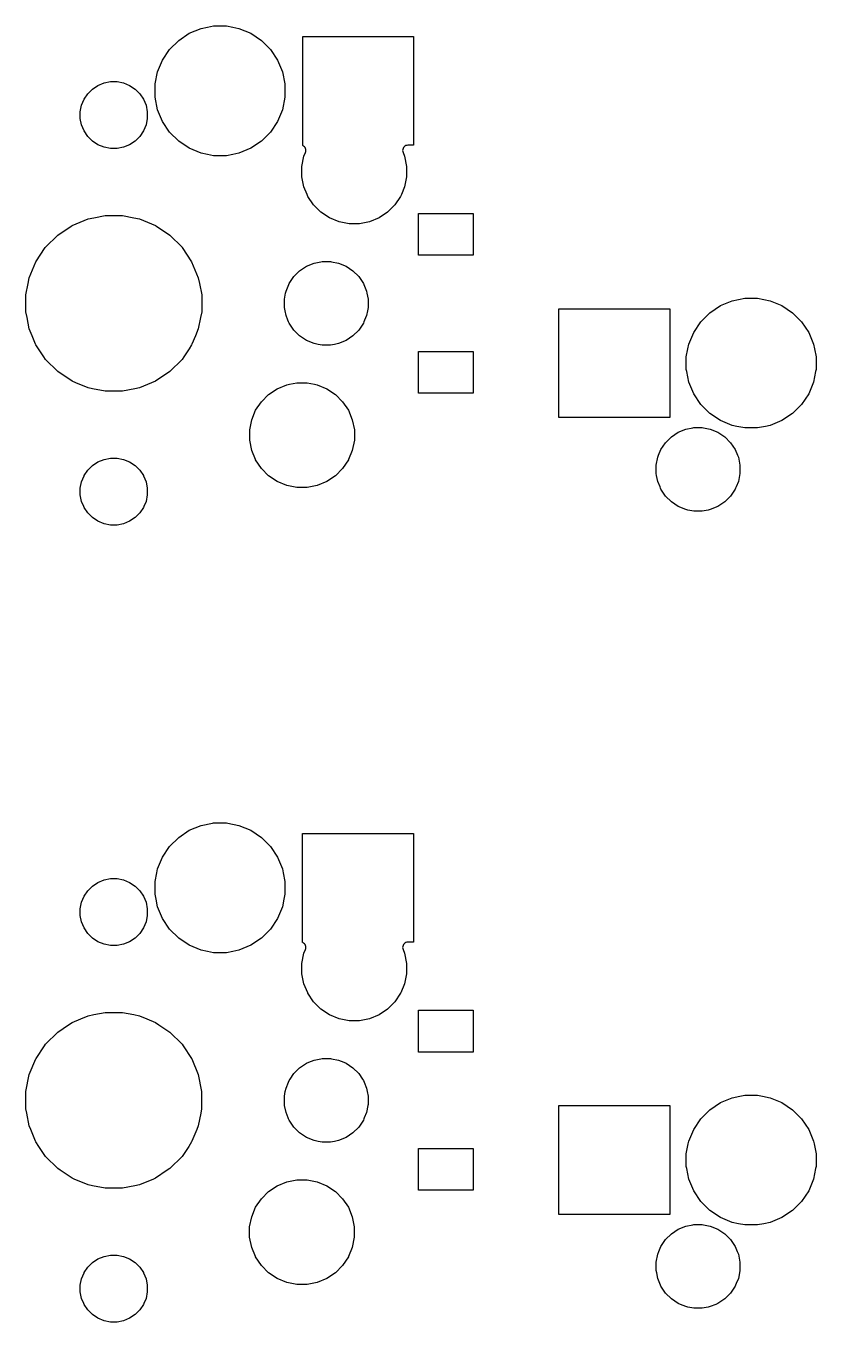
# Model space of a CAD drawing. Extents: x 52 to 337, y -159 to -34.
# Drawn here: x 259.84 to 278.73, y -66.42 to -35.44 of the extents above; entities that cross this region are included whole.
import ezdxf

# ---------------------------------------------------------------- set-up
doc = ezdxf.new("R2010")
doc.units = 0
doc.layers.add('BLACK', color=7, linetype='CONTINUOUS')

msp = doc.modelspace()

# ---------------------------------------------------------------- linework, layer by layer
at = {"layer": 'BLACK', "linetype": 'CONTINUOUS'}
for p, q in [((263.489, -35.784), (263.743, -35.6143)), ((263.743, -35.6143), (264.025, -35.4974)), ((264.025, -35.4974), (264.175, -35.4676)), ((264.175, -35.4676), (264.325, -35.4378)), ((264.325, -35.4378), (264.63, -35.4378)), ((264.63, -35.4378), (264.78, -35.4676)), ((264.78, -35.4676), (264.93, -35.4974)), ((264.93, -35.4974), (265.212, -35.6143)), ((265.212, -35.6143), (265.466, -35.784)), ((263.273, -36), (263.489, -35.784)), ((265.466, -35.784), (265.682, -36)), ((266.454, -38.2989), (266.454, -35.6878)), ((266.454, -35.6878), (269.106, -35.6878)), ((269.106, -35.6878), (269.106, -38.2897)), ((263.103, -36.2541), (263.273, -36)), ((265.682, -36), (265.852, -36.2541)), ((262.93, -36.8195), (262.986, -36.5363)), ((262.986, -36.5363), (263.103, -36.2541)), ((262.986, -36.5363), (262.986, -36.5363)), ((265.852, -36.2541), (265.969, -36.5363)), ((265.969, -36.5363), (265.969, -36.5363)), ((265.969, -36.5363), (266.025, -36.8195)), ((261.427, -36.9466), (261.558, -36.8589)), ((261.558, -36.8589), (261.704, -36.7985)), ((261.558, -36.8589), (261.558, -36.8589)), ((261.704, -36.7985), (261.859, -36.7677)), ((261.859, -36.7677), (262.016, -36.7677)), ((262.016, -36.7677), (262.171, -36.7985)), ((262.171, -36.7985), (262.317, -36.8589)), ((262.317, -36.8589), (262.317, -36.8589)), ((262.317, -36.8589), (262.448, -36.9466)), ((262.927, -36.836), (262.93, -36.8195)), ((262.927, -37.1415), (262.927, -36.836)), ((266.025, -36.8195), (266.029, -36.836)), ((266.029, -36.836), (266.029, -37.1415)), ((261.228, -37.1893), (261.315, -37.0581)), ((261.315, -37.0581), (261.427, -36.9466)), ((262.448, -36.9466), (262.56, -37.0581)), ((262.56, -37.0581), (262.647, -37.1893)), ((262.986, -37.4412), (262.927, -37.1415)), ((266.029, -37.1415), (265.969, -37.4412)), ((261.137, -37.4899), (261.167, -37.3351)), ((261.167, -37.3351), (261.228, -37.1893)), ((261.228, -37.1893), (261.228, -37.1893)), ((262.647, -37.1893), (262.647, -37.1893)), ((262.647, -37.1893), (262.708, -37.3351)), ((262.708, -37.3351), (262.739, -37.4899)), ((263.103, -37.7234), (262.986, -37.4412)), ((265.969, -37.4412), (265.852, -37.7234)), ((261.137, -37.6476), (261.137, -37.4899)), ((261.167, -37.8024), (261.137, -37.6476)), ((262.739, -37.6476), (262.708, -37.8024)), ((262.739, -37.4899), (262.739, -37.6476)), ((263.273, -37.9775), (263.103, -37.7234)), ((265.852, -37.7234), (265.682, -37.9775)), ((261.228, -37.9482), (261.167, -37.8024)), ((261.315, -38.0794), (261.228, -37.9482)), ((261.228, -37.9482), (261.228, -37.9482)), ((261.427, -38.1909), (261.315, -38.0794)), ((262.56, -38.0794), (262.448, -38.1909)), ((262.647, -37.9482), (262.56, -38.0794)), ((262.708, -37.8024), (262.647, -37.9482)), ((262.647, -37.9482), (262.647, -37.9482)), ((263.489, -38.1935), (263.273, -37.9775)), ((265.682, -37.9775), (265.466, -38.1935)), ((261.558, -38.2786), (261.427, -38.1909)), ((261.704, -38.339), (261.558, -38.2786)), ((261.558, -38.2786), (261.558, -38.2786)), ((261.558, -38.2786), (261.558, -38.2786)), ((261.859, -38.3697), (261.704, -38.339)), ((262.016, -38.3697), (261.859, -38.3697)), ((262.171, -38.339), (262.016, -38.3697)), ((262.317, -38.2786), (262.171, -38.339)), ((262.448, -38.1909), (262.317, -38.2786)), ((262.317, -38.2786), (262.317, -38.2786)), ((262.317, -38.2786), (262.317, -38.2786)), ((263.743, -38.3632), (263.489, -38.1935)), ((264.025, -38.4801), (263.743, -38.3632)), ((265.212, -38.3632), (264.93, -38.4801)), ((265.466, -38.1935), (265.212, -38.3632)), ((266.455, -38.2993), (266.454, -38.2989)), ((266.476, -38.3108), (266.455, -38.2993)), ((266.495, -38.3264), (266.476, -38.3108)), ((266.511, -38.3453), (266.495, -38.3264)), ((266.522, -38.3669), (266.511, -38.3453)), ((266.529, -38.3904), (266.522, -38.3669)), ((266.532, -38.4147), (266.529, -38.3904)), ((266.529, -38.4391), (266.532, -38.4147)), ((268.846, -38.3904), (268.843, -38.4147)), ((268.843, -38.4147), (268.846, -38.4391)), ((268.853, -38.3669), (268.846, -38.3904)), ((268.864, -38.3453), (268.853, -38.3669)), ((268.88, -38.3264), (268.864, -38.3453)), ((268.899, -38.3108), (268.88, -38.3264)), ((268.92, -38.2993), (268.899, -38.3108)), ((268.944, -38.2922), (268.92, -38.2993)), ((268.968, -38.2897), (268.944, -38.2922)), ((269.106, -38.2897), (268.968, -38.2897)), ((264.175, -38.5099), (264.025, -38.4801)), ((264.325, -38.5397), (264.175, -38.5099)), ((264.63, -38.5397), (264.325, -38.5397)), ((264.78, -38.5099), (264.63, -38.5397)), ((264.93, -38.4801), (264.78, -38.5099)), ((266.437, -38.7955), (266.485, -38.5538)), ((266.485, -38.5538), (266.522, -38.4626)), ((266.522, -38.4626), (266.529, -38.4391)), ((268.846, -38.4391), (268.853, -38.4626)), ((268.853, -38.4626), (268.89, -38.5538)), ((268.89, -38.5538), (268.939, -38.7955)), ((266.437, -39.042), (266.437, -38.7955)), ((268.939, -38.7955), (268.939, -39.042)), ((266.485, -39.2837), (266.437, -39.042)), ((266.56, -39.4661), (266.485, -39.2837)), ((268.89, -39.2837), (268.815, -39.4661)), ((268.939, -39.042), (268.89, -39.2837)), ((266.579, -39.5113), (266.56, -39.4661)), ((266.716, -39.7162), (266.579, -39.5113)), ((268.796, -39.5113), (268.659, -39.7162)), ((268.815, -39.4661), (268.796, -39.5113)), ((266.89, -39.8905), (266.716, -39.7162)), ((267.095, -40.0274), (266.89, -39.8905)), ((268.485, -39.8905), (268.28, -40.0274)), ((268.659, -39.7162), (268.485, -39.8905)), ((269.224, -40.9198), (269.224, -39.9178)), ((269.224, -39.9178), (270.526, -39.9178)), ((270.526, -39.9178), (270.526, -40.9198)), ((260.598, -40.4368), (260.918, -40.2228)), ((260.918, -40.2228), (260.942, -40.2069)), ((260.942, -40.2069), (261.325, -40.0485)), ((261.325, -40.0485), (261.46, -40.0216)), ((261.46, -40.0216), (261.731, -39.9677)), ((261.731, -39.9677), (262.144, -39.9677)), ((262.144, -39.9677), (262.415, -40.0216)), ((262.415, -40.0216), (262.55, -40.0485)), ((262.55, -40.0485), (262.933, -40.2069)), ((262.933, -40.2069), (262.957, -40.2228)), ((262.957, -40.2228), (263.277, -40.4368)), ((267.323, -40.1217), (267.095, -40.0274)), ((267.095, -40.0274), (267.095, -40.0274)), ((267.095, -40.0274), (267.095, -40.0274)), ((267.564, -40.1698), (267.323, -40.1217)), ((267.811, -40.1698), (267.564, -40.1698)), ((268.052, -40.1217), (267.811, -40.1698)), ((268.28, -40.0274), (268.052, -40.1217)), ((268.28, -40.0274), (268.28, -40.0274)), ((268.28, -40.0274), (268.28, -40.0274)), ((260.306, -40.7294), (260.598, -40.4368)), ((263.277, -40.4368), (263.569, -40.7294)), ((260.076, -41.0736), (260.301, -40.7365)), ((260.301, -40.7365), (260.306, -40.7294)), ((263.569, -40.7294), (263.574, -40.7365)), ((263.574, -40.7365), (263.799, -41.0736)), ((259.917, -41.4559), (260.076, -41.0736)), ((263.799, -41.0736), (263.958, -41.4559)), ((266.379, -41.2912), (266.543, -41.1817)), ((266.543, -41.1817), (266.726, -41.1062)), ((266.726, -41.1062), (266.89, -41.0736)), ((266.89, -41.0736), (266.919, -41.0677)), ((266.919, -41.0677), (267.116, -41.0677)), ((267.116, -41.0677), (267.145, -41.0736)), ((267.145, -41.0736), (267.309, -41.1062)), ((267.309, -41.1062), (267.492, -41.1817)), ((267.492, -41.1817), (267.656, -41.2912)), ((270.526, -40.9198), (269.224, -40.9198)), ((259.89, -41.5912), (259.917, -41.4559)), ((263.958, -41.4559), (263.985, -41.5912)), ((266.13, -41.5946), (266.24, -41.4306)), ((266.24, -41.4306), (266.379, -41.2912)), ((267.656, -41.2912), (267.795, -41.4306)), ((267.795, -41.4306), (267.905, -41.5946)), ((259.837, -41.8618), (259.89, -41.5912)), ((263.985, -41.5912), (264.039, -41.8618)), ((266.044, -41.8296), (266.055, -41.7768)), ((266.055, -41.7768), (266.121, -41.6164)), ((266.121, -41.6164), (266.13, -41.5946)), ((266.13, -41.5946), (266.13, -41.5946)), ((267.905, -41.5946), (267.905, -41.5946)), ((267.905, -41.5946), (267.914, -41.6164)), ((267.914, -41.6164), (267.98, -41.7768)), ((267.98, -41.7768), (267.991, -41.8296)), ((259.837, -42.2757), (259.837, -41.8618)), ((264.039, -41.8618), (264.039, -42.2757)), ((266.017, -41.9702), (266.044, -41.8296)), ((266.017, -42.1673), (266.017, -41.9702)), ((267.991, -41.8296), (268.019, -41.9702)), ((268.019, -41.9702), (268.019, -42.1673)), ((276.189, -42.2928), (276.443, -42.123)), ((276.443, -42.123), (276.725, -42.0061)), ((276.725, -42.0061), (276.875, -41.9763)), ((276.875, -41.9763), (277.025, -41.9465)), ((277.025, -41.9465), (277.33, -41.9465)), ((277.33, -41.9465), (277.48, -41.9763)), ((277.48, -41.9763), (277.63, -42.0061)), ((277.63, -42.0061), (277.912, -42.123)), ((277.912, -42.123), (278.166, -42.2928)), ((259.863, -42.4079), (259.837, -42.2757)), ((259.917, -42.6816), (259.863, -42.4079)), ((264.012, -42.4079), (263.958, -42.6816)), ((264.039, -42.2757), (264.012, -42.4079)), ((266.032, -42.2473), (266.017, -42.1673)), ((266.055, -42.3607), (266.032, -42.2473)), ((266.101, -42.4712), (266.055, -42.3607)), ((267.98, -42.3607), (267.934, -42.4712)), ((268.003, -42.2473), (267.98, -42.3607)), ((268.019, -42.1673), (268.003, -42.2473)), ((272.576, -44.7985), (272.576, -42.1965)), ((272.576, -42.1965), (275.228, -42.1965)), ((275.228, -42.1965), (275.228, -44.7985)), ((275.973, -42.5088), (276.189, -42.2928)), ((278.166, -42.2928), (278.382, -42.5088)), ((259.985, -42.8463), (259.917, -42.6816)), ((263.958, -42.6816), (263.89, -42.8463)), ((266.116, -42.5088), (266.101, -42.4712)), ((266.13, -42.5429), (266.116, -42.5088)), ((266.24, -42.7068), (266.13, -42.5429)), ((266.379, -42.8463), (266.24, -42.7068)), ((267.795, -42.7068), (267.656, -42.8463)), ((267.905, -42.5429), (267.795, -42.7068)), ((267.919, -42.5088), (267.905, -42.5429)), ((267.934, -42.4712), (267.919, -42.5088)), ((275.803, -42.7628), (275.973, -42.5088)), ((278.382, -42.5088), (278.552, -42.7628)), ((260.068, -43.0451), (259.985, -42.8463)), ((260.076, -43.0639), (260.068, -43.0451)), ((260.136, -43.1536), (260.076, -43.0639)), ((263.799, -43.0639), (263.739, -43.1536)), ((263.807, -43.0451), (263.799, -43.0639)), ((263.89, -42.8463), (263.807, -43.0451)), ((266.543, -42.9558), (266.379, -42.8463)), ((266.726, -43.0313), (266.543, -42.9558)), ((266.822, -43.0505), (266.726, -43.0313)), ((266.919, -43.0697), (266.822, -43.0505)), ((267.213, -43.0505), (267.116, -43.0697)), ((267.309, -43.0313), (267.213, -43.0505)), ((267.492, -42.9558), (267.309, -43.0313)), ((267.656, -42.8463), (267.492, -42.9558)), ((275.665, -43.1536), (275.686, -43.0451)), ((275.686, -43.0451), (275.803, -42.7628)), ((278.552, -42.7628), (278.669, -43.0451)), ((278.669, -43.0451), (278.69, -43.1536)), ((260.263, -43.3447), (260.136, -43.1536)), ((260.306, -43.4081), (260.263, -43.3447)), ((263.612, -43.3447), (263.569, -43.4081)), ((263.739, -43.1536), (263.612, -43.3447)), ((267.116, -43.0697), (266.919, -43.0697)), ((269.224, -44.2198), (269.224, -43.2178)), ((269.224, -43.2178), (270.526, -43.2178)), ((270.526, -43.2178), (270.526, -44.2198)), ((275.626, -43.3447), (275.665, -43.1536)), ((275.626, -43.6503), (275.626, -43.3447)), ((278.69, -43.1536), (278.728, -43.3447)), ((278.728, -43.3447), (278.728, -43.6503)), ((260.598, -43.7007), (260.306, -43.4081)), ((263.569, -43.4081), (263.277, -43.7007)), ((275.637, -43.7007), (275.626, -43.6503)), ((278.728, -43.6503), (278.718, -43.7007)), ((260.942, -43.9306), (260.598, -43.7007)), ((261.032, -43.9677), (260.942, -43.9306)), ((260.942, -43.9306), (260.942, -43.9306)), ((260.942, -43.9306), (260.942, -43.9306)), ((261.325, -44.089), (261.032, -43.9677)), ((262.843, -43.9677), (262.55, -44.089)), ((262.933, -43.9306), (262.843, -43.9677)), ((263.277, -43.7007), (262.933, -43.9306)), ((262.933, -43.9306), (262.933, -43.9306)), ((262.933, -43.9306), (262.933, -43.9306)), ((266.139, -44.0027), (266.314, -43.9677)), ((266.314, -43.9677), (266.561, -43.9677)), ((266.561, -43.9677), (266.736, -44.0027)), ((275.686, -43.9499), (275.637, -43.7007)), ((275.803, -44.2322), (275.686, -43.9499)), ((278.669, -43.9499), (278.552, -44.2322)), ((278.718, -43.7007), (278.669, -43.9499)), ((261.431, -44.1101), (261.325, -44.089)), ((261.731, -44.1698), (261.431, -44.1101)), ((262.144, -44.1698), (261.731, -44.1698)), ((262.444, -44.1101), (262.144, -44.1698)), ((262.55, -44.089), (262.444, -44.1101)), ((265.466, -44.4213), (265.64, -44.247)), ((265.64, -44.247), (265.845, -44.1101)), ((265.845, -44.1101), (266.073, -44.0158)), ((266.073, -44.0158), (266.139, -44.0027)), ((266.736, -44.0027), (266.802, -44.0158)), ((266.802, -44.0158), (267.03, -44.1101)), ((267.03, -44.1101), (267.235, -44.247)), ((267.235, -44.247), (267.409, -44.4213)), ((270.526, -44.2198), (269.224, -44.2198)), ((275.973, -44.4862), (275.803, -44.2322)), ((278.552, -44.2322), (278.382, -44.4862)), ((265.329, -44.6262), (265.466, -44.4213)), ((267.409, -44.4213), (267.546, -44.6262)), ((276.189, -44.7022), (275.973, -44.4862)), ((278.382, -44.4862), (278.166, -44.7022)), ((265.187, -45.0955), (265.235, -44.8538)), ((265.235, -44.8538), (265.329, -44.6262)), ((265.329, -44.6262), (265.329, -44.6262)), ((267.546, -44.6262), (267.546, -44.6262)), ((267.546, -44.6262), (267.64, -44.8538)), ((267.64, -44.8538), (267.689, -45.0955)), ((275.228, -44.7985), (272.576, -44.7985)), ((276.443, -44.872), (276.189, -44.7022)), ((276.725, -44.9889), (276.443, -44.872)), ((277.912, -44.872), (277.63, -44.9889)), ((278.166, -44.7022), (277.912, -44.872)), ((265.187, -45.342), (265.187, -45.0955)), ((267.689, -45.0955), (267.689, -45.342)), ((275.269, -45.26), (275.433, -45.1504)), ((275.433, -45.1504), (275.616, -45.075)), ((275.616, -45.075), (275.78, -45.0423)), ((275.78, -45.0423), (275.809, -45.0365)), ((275.809, -45.0365), (276.006, -45.0365)), ((276.006, -45.0365), (276.035, -45.0423)), ((276.035, -45.0423), (276.199, -45.075)), ((276.199, -45.075), (276.382, -45.1504)), ((276.382, -45.1504), (276.546, -45.26)), ((276.837, -45.0112), (276.725, -44.9889)), ((277.025, -45.0485), (276.837, -45.0112)), ((277.33, -45.0485), (277.025, -45.0485)), ((277.518, -45.0112), (277.33, -45.0485)), ((277.63, -44.9889), (277.518, -45.0112)), ((265.235, -45.5837), (265.187, -45.342)), ((267.689, -45.342), (267.64, -45.5837)), ((275.02, -45.5633), (275.13, -45.3994)), ((275.13, -45.3994), (275.269, -45.26)), ((276.546, -45.26), (276.685, -45.3994)), ((276.685, -45.3994), (276.795, -45.5633)), ((261.558, -45.8589), (261.704, -45.7985)), ((261.704, -45.7985), (261.859, -45.7677)), ((261.859, -45.7677), (262.016, -45.7677)), ((262.016, -45.7677), (262.171, -45.7985)), ((262.171, -45.7985), (262.317, -45.8589)), ((265.324, -45.7985), (265.235, -45.5837)), ((265.329, -45.8113), (265.324, -45.7985)), ((265.466, -46.0162), (265.329, -45.8113)), ((267.546, -45.8113), (267.409, -46.0162)), ((267.551, -45.7985), (267.546, -45.8113)), ((267.64, -45.5837), (267.551, -45.7985)), ((274.906, -45.9389), (274.945, -45.7455)), ((274.945, -45.7455), (274.964, -45.7005)), ((274.964, -45.7005), (275.02, -45.5633)), ((276.795, -45.5633), (276.851, -45.7005)), ((276.851, -45.7005), (276.87, -45.7455)), ((276.87, -45.7455), (276.908, -45.9389)), ((261.23, -46.1857), (261.315, -46.0581)), ((261.315, -46.0581), (261.427, -45.9466)), ((261.427, -45.9466), (261.558, -45.8589)), ((261.558, -45.8589), (261.558, -45.8589)), ((262.317, -45.8589), (262.317, -45.8589)), ((262.317, -45.8589), (262.448, -45.9466)), ((262.448, -45.9466), (262.56, -46.0581)), ((262.56, -46.0581), (262.645, -46.1857)), ((265.64, -46.1905), (265.466, -46.0162)), ((267.409, -46.0162), (267.235, -46.1905)), ((274.906, -46.1361), (274.906, -45.9389)), ((274.916, -46.1857), (274.906, -46.1361)), ((276.908, -46.1361), (276.899, -46.1857)), ((276.908, -45.9389), (276.908, -46.1361)), ((261.137, -46.4899), (261.167, -46.3351)), ((261.167, -46.3351), (261.228, -46.1893)), ((261.228, -46.1893), (261.23, -46.1857)), ((262.645, -46.1857), (262.647, -46.1893)), ((262.647, -46.1893), (262.708, -46.3351)), ((262.708, -46.3351), (262.739, -46.4899)), ((265.845, -46.3274), (265.64, -46.1905)), ((266.073, -46.4217), (265.845, -46.3274)), ((265.845, -46.3274), (265.845, -46.3274)), ((265.845, -46.3274), (265.845, -46.3274)), ((266.314, -46.4697), (266.073, -46.4217)), ((266.561, -46.4697), (266.314, -46.4697)), ((266.802, -46.4217), (266.561, -46.4697)), ((267.03, -46.3274), (266.802, -46.4217)), ((267.235, -46.1905), (267.03, -46.3274)), ((267.03, -46.3274), (267.03, -46.3274)), ((267.03, -46.3274), (267.03, -46.3274)), ((274.945, -46.3295), (274.916, -46.1857)), ((274.997, -46.4547), (274.945, -46.3295)), ((275.011, -46.4899), (274.997, -46.4547)), ((276.818, -46.4547), (276.804, -46.4899)), ((276.87, -46.3295), (276.818, -46.4547)), ((276.899, -46.1857), (276.87, -46.3295)), ((261.137, -46.6476), (261.137, -46.4899)), ((261.167, -46.8024), (261.137, -46.6476)), ((262.739, -46.6476), (262.708, -46.8024)), ((262.739, -46.4899), (262.739, -46.6476)), ((275.02, -46.5117), (275.011, -46.4899)), ((275.13, -46.6756), (275.02, -46.5117)), ((275.269, -46.815), (275.13, -46.6756)), ((276.685, -46.6756), (276.546, -46.815)), ((276.795, -46.5117), (276.685, -46.6756)), ((276.804, -46.4899), (276.795, -46.5117)), ((261.218, -46.9247), (261.167, -46.8024)), ((261.228, -46.9482), (261.218, -46.9247)), ((261.315, -47.0794), (261.228, -46.9482)), ((261.427, -47.1909), (261.315, -47.0794)), ((262.56, -47.0794), (262.448, -47.1909)), ((262.647, -46.9482), (262.56, -47.0794)), ((262.657, -46.9247), (262.647, -46.9482)), ((262.708, -46.8024), (262.657, -46.9247)), ((275.433, -46.9246), (275.269, -46.815)), ((275.434, -46.9247), (275.433, -46.9246)), ((275.433, -46.9246), (275.433, -46.9246)), ((275.433, -46.9246), (275.433, -46.9246)), ((275.616, -47), (275.434, -46.9247)), ((275.665, -47.0098), (275.616, -47)), ((275.809, -47.0385), (275.665, -47.0098)), ((276.006, -47.0385), (275.809, -47.0385)), ((276.15, -47.0098), (276.006, -47.0385)), ((276.199, -47), (276.15, -47.0098)), ((276.381, -46.9247), (276.199, -47)), ((276.382, -46.9246), (276.381, -46.9247)), ((276.546, -46.815), (276.382, -46.9246)), ((276.382, -46.9246), (276.382, -46.9246)), ((276.382, -46.9246), (276.382, -46.9246)), ((261.558, -47.2786), (261.427, -47.1909)), ((261.704, -47.339), (261.558, -47.2786)), ((261.558, -47.2786), (261.558, -47.2786)), ((261.558, -47.2786), (261.558, -47.2786)), ((261.859, -47.3697), (261.704, -47.339)), ((262.016, -47.3697), (261.859, -47.3697)), ((262.171, -47.339), (262.016, -47.3697)), ((262.317, -47.2786), (262.171, -47.339)), ((262.448, -47.1909), (262.317, -47.2786)), ((262.317, -47.2786), (262.317, -47.2786)), ((262.317, -47.2786), (262.317, -47.2786)), ((264.025, -54.5474), (264.294, -54.4939)), ((264.294, -54.4939), (264.325, -54.4878)), ((264.325, -54.4878), (264.63, -54.4878)), ((264.63, -54.4878), (264.661, -54.4939)), ((264.661, -54.4939), (264.93, -54.5474)), ((263.273, -55.05), (263.489, -54.834)), ((263.489, -54.834), (263.743, -54.6643)), ((263.743, -54.6643), (264.025, -54.5474)), ((264.93, -54.5474), (265.212, -54.6643)), ((265.212, -54.6643), (265.466, -54.834)), ((265.466, -54.834), (265.682, -55.05)), ((266.453, -57.3489), (266.453, -54.7378)), ((266.453, -54.7378), (269.106, -54.7378)), ((269.106, -54.7378), (269.106, -57.3398)), ((263.103, -55.3041), (263.273, -55.05)), ((265.682, -55.05), (265.852, -55.3041)), ((262.986, -55.5863), (263.103, -55.3041)), ((265.852, -55.3041), (265.969, -55.5863)), ((262.926, -55.886), (262.968, -55.6794)), ((262.968, -55.6794), (262.986, -55.5863)), ((265.969, -55.5863), (265.987, -55.6794)), ((265.987, -55.6794), (266.029, -55.886)), ((261.315, -56.1081), (261.427, -55.9966)), ((261.427, -55.9966), (261.558, -55.9089)), ((261.558, -55.9089), (261.704, -55.8485)), ((261.558, -55.9089), (261.558, -55.9089)), ((261.704, -55.8485), (261.859, -55.8178)), ((261.859, -55.8178), (262.016, -55.8178)), ((262.016, -55.8178), (262.171, -55.8485)), ((262.171, -55.8485), (262.317, -55.9089)), ((262.317, -55.9089), (262.317, -55.9089)), ((262.317, -55.9089), (262.448, -55.9966)), ((262.448, -55.9966), (262.56, -56.1081)), ((262.926, -56.1915), (262.926, -55.886)), ((266.029, -55.886), (266.029, -56.1915)), ((261.137, -56.5399), (261.167, -56.3851)), ((261.167, -56.3851), (261.228, -56.2393)), ((261.228, -56.2393), (261.315, -56.1081)), ((261.228, -56.2393), (261.228, -56.2393)), ((262.56, -56.1081), (262.647, -56.2393)), ((262.647, -56.2393), (262.647, -56.2393)), ((262.647, -56.2393), (262.708, -56.3851)), ((262.708, -56.3851), (262.738, -56.5399)), ((262.951, -56.3129), (262.926, -56.1915)), ((262.986, -56.4912), (262.951, -56.3129)), ((266.004, -56.3129), (265.969, -56.4912)), ((266.029, -56.1915), (266.004, -56.3129)), ((261.137, -56.6976), (261.137, -56.5399)), ((262.738, -56.5399), (262.738, -56.6976)), ((263.103, -56.7734), (262.986, -56.4912)), ((265.969, -56.4912), (265.852, -56.7734)), ((261.167, -56.8524), (261.137, -56.6976)), ((261.228, -56.9982), (261.167, -56.8524)), ((261.315, -57.1294), (261.228, -56.9982)), ((261.228, -56.9982), (261.228, -56.9982)), ((262.647, -56.9982), (262.56, -57.1294)), ((262.708, -56.8524), (262.647, -56.9982)), ((262.647, -56.9982), (262.647, -56.9982)), ((262.738, -56.6976), (262.708, -56.8524)), ((263.273, -57.0275), (263.103, -56.7734)), ((265.852, -56.7734), (265.682, -57.0275)), ((261.427, -57.2409), (261.315, -57.1294)), ((261.558, -57.3286), (261.427, -57.2409)), ((262.448, -57.2409), (262.317, -57.3286)), ((262.56, -57.1294), (262.448, -57.2409)), ((263.489, -57.2435), (263.273, -57.0275)), ((263.743, -57.4132), (263.489, -57.2435)), ((265.466, -57.2435), (265.212, -57.4132)), ((265.682, -57.0275), (265.466, -57.2435)), ((261.704, -57.389), (261.558, -57.3286)), ((261.558, -57.3286), (261.558, -57.3286)), ((261.558, -57.3286), (261.558, -57.3286)), ((261.859, -57.4198), (261.704, -57.389)), ((262.016, -57.4198), (261.859, -57.4198)), ((262.171, -57.389), (262.016, -57.4198)), ((262.317, -57.3286), (262.171, -57.389)), ((262.317, -57.3286), (262.317, -57.3286)), ((262.317, -57.3286), (262.317, -57.3286)), ((264.025, -57.5301), (263.743, -57.4132)), ((264.175, -57.5599), (264.025, -57.5301)), ((264.325, -57.5898), (264.175, -57.5599)), ((264.63, -57.5898), (264.325, -57.5898)), ((264.78, -57.5599), (264.63, -57.5898)), ((264.93, -57.5301), (264.78, -57.5599)), ((265.212, -57.4132), (264.93, -57.5301)), ((266.436, -57.8455), (266.485, -57.6038)), ((266.455, -57.3493), (266.453, -57.3489)), ((266.476, -57.3608), (266.455, -57.3493)), ((266.495, -57.3764), (266.476, -57.3608)), ((266.485, -57.6038), (266.522, -57.5126)), ((266.511, -57.3953), (266.495, -57.3764)), ((266.522, -57.4169), (266.511, -57.3953)), ((266.529, -57.4404), (266.522, -57.4169)), ((266.522, -57.5126), (266.529, -57.4891)), ((266.532, -57.4647), (266.529, -57.4404)), ((266.529, -57.4891), (266.532, -57.4647)), ((268.846, -57.4404), (268.843, -57.4647)), ((268.843, -57.4647), (268.846, -57.4891)), ((268.853, -57.4169), (268.846, -57.4404)), ((268.846, -57.4891), (268.853, -57.5126)), ((268.864, -57.3953), (268.853, -57.4169)), ((268.853, -57.5126), (268.89, -57.6038)), ((268.88, -57.3764), (268.864, -57.3953)), ((268.899, -57.3608), (268.88, -57.3764)), ((268.89, -57.6038), (268.938, -57.8455)), ((268.92, -57.3493), (268.899, -57.3608)), ((268.944, -57.3422), (268.92, -57.3493)), ((268.968, -57.3398), (268.944, -57.3422)), ((269.106, -57.3398), (268.968, -57.3398)), ((266.436, -58.092), (266.436, -57.8455)), ((268.938, -57.8455), (268.938, -58.092)), ((266.485, -58.3337), (266.436, -58.092)), ((268.938, -58.092), (268.89, -58.3337)), ((266.575, -58.5524), (266.485, -58.3337)), ((266.579, -58.5613), (266.575, -58.5524)), ((268.8, -58.5524), (268.796, -58.5613)), ((268.89, -58.3337), (268.8, -58.5524)), ((266.716, -58.7662), (266.579, -58.5613)), ((266.89, -58.9405), (266.716, -58.7662)), ((268.659, -58.7662), (268.485, -58.9405)), ((268.796, -58.5613), (268.659, -58.7662)), ((260.942, -59.2569), (261.148, -59.1717)), ((261.148, -59.1717), (261.325, -59.0985)), ((261.325, -59.0985), (261.46, -59.0716)), ((261.46, -59.0716), (261.731, -59.0178)), ((261.731, -59.0178), (262.144, -59.0178)), ((262.144, -59.0178), (262.415, -59.0716)), ((262.415, -59.0716), (262.55, -59.0985)), ((262.55, -59.0985), (262.727, -59.1717)), ((262.727, -59.1717), (262.933, -59.2569)), ((267.095, -59.0774), (266.89, -58.9405)), ((267.323, -59.1717), (267.095, -59.0774)), ((267.095, -59.0774), (267.095, -59.0774)), ((267.095, -59.0774), (267.095, -59.0774)), ((267.564, -59.2198), (267.323, -59.1717)), ((268.052, -59.1717), (267.811, -59.2198)), ((268.28, -59.0774), (268.052, -59.1717)), ((268.485, -58.9405), (268.28, -59.0774)), ((268.28, -59.0774), (268.28, -59.0774)), ((268.28, -59.0774), (268.28, -59.0774)), ((269.224, -59.9697), (269.224, -58.9677)), ((269.224, -58.9677), (270.526, -58.9677)), ((270.526, -58.9677), (270.526, -59.9697)), ((260.598, -59.4868), (260.858, -59.3134)), ((260.858, -59.3134), (260.942, -59.2569)), ((260.942, -59.2569), (260.942, -59.2569)), ((262.933, -59.2569), (262.933, -59.2569)), ((262.933, -59.2569), (263.017, -59.3134)), ((263.017, -59.3134), (263.277, -59.4868)), ((267.811, -59.2198), (267.564, -59.2198)), ((260.28, -59.8173), (260.306, -59.7794)), ((260.306, -59.7794), (260.598, -59.4868)), ((263.277, -59.4868), (263.569, -59.7794)), ((263.569, -59.7794), (263.595, -59.8173)), ((260.079, -60.1178), (260.28, -59.8173)), ((263.595, -59.8173), (263.796, -60.1178)), ((270.526, -59.9697), (269.224, -59.9697)), ((259.917, -60.5059), (260.073, -60.1298)), ((260.073, -60.1298), (260.076, -60.1236)), ((260.076, -60.1236), (260.079, -60.1178)), ((263.796, -60.1178), (263.799, -60.1236)), ((263.799, -60.1236), (263.802, -60.1298)), ((263.802, -60.1298), (263.958, -60.5059)), ((266.24, -60.4807), (266.379, -60.3412)), ((266.379, -60.3412), (266.543, -60.2317)), ((266.543, -60.2317), (266.6, -60.2081)), ((266.543, -60.2317), (266.543, -60.2317)), ((266.6, -60.2081), (266.726, -60.1562)), ((266.726, -60.1562), (266.89, -60.1236)), ((266.89, -60.1236), (266.919, -60.1178)), ((266.919, -60.1178), (267.116, -60.1178)), ((267.116, -60.1178), (267.145, -60.1236)), ((267.145, -60.1236), (267.309, -60.1562)), ((267.309, -60.1562), (267.435, -60.2081)), ((267.435, -60.2081), (267.492, -60.2317)), ((267.492, -60.2317), (267.492, -60.2317)), ((267.492, -60.2317), (267.656, -60.3412)), ((267.656, -60.3412), (267.795, -60.4807)), ((259.837, -60.9118), (259.917, -60.5059)), ((259.917, -60.5059), (259.917, -60.5059)), ((263.958, -60.5059), (263.958, -60.5059)), ((263.958, -60.5059), (264.038, -60.9118)), ((266.055, -60.8268), (266.113, -60.6865)), ((266.113, -60.6865), (266.13, -60.6446)), ((266.13, -60.6446), (266.152, -60.613)), ((266.152, -60.613), (266.24, -60.4807)), ((267.795, -60.4807), (267.883, -60.613)), ((267.883, -60.613), (267.905, -60.6446)), ((267.905, -60.6446), (267.922, -60.6865)), ((267.922, -60.6865), (267.98, -60.8268)), ((259.837, -61.3257), (259.837, -60.9118)), ((264.038, -60.9118), (264.038, -61.3257)), ((266.017, -61.0202), (266.038, -60.9118)), ((266.017, -61.2173), (266.017, -61.0202)), ((266.038, -60.9118), (266.055, -60.8268)), ((267.98, -60.8268), (267.997, -60.9118)), ((267.997, -60.9118), (268.018, -61.0202)), ((268.018, -61.0202), (268.018, -61.2173)), ((276.725, -61.0561), (276.906, -61.0202)), ((276.906, -61.0202), (277.025, -60.9965)), ((277.025, -60.9965), (277.33, -60.9965)), ((277.33, -60.9965), (277.449, -61.0202)), ((277.449, -61.0202), (277.63, -61.0561)), ((259.857, -61.4285), (259.837, -61.3257)), ((264.038, -61.3257), (264.018, -61.4285)), ((266.022, -61.2465), (266.017, -61.2173)), ((266.055, -61.4107), (266.022, -61.2465)), ((268.013, -61.2465), (267.98, -61.4107)), ((268.018, -61.2173), (268.013, -61.2465)), ((272.576, -63.8485), (272.576, -61.2465)), ((272.576, -61.2465), (275.228, -61.2465)), ((275.228, -61.2465), (275.228, -63.8485)), ((275.973, -61.5588), (276.189, -61.3428)), ((276.189, -61.3428), (276.443, -61.173)), ((276.443, -61.173), (276.725, -61.0561)), ((277.63, -61.0561), (277.912, -61.173)), ((277.912, -61.173), (278.166, -61.3428)), ((278.166, -61.3428), (278.382, -61.5588)), ((259.917, -61.7316), (259.857, -61.4285)), ((264.018, -61.4285), (263.958, -61.7316)), ((266.108, -61.5395), (266.055, -61.4107)), ((266.116, -61.5585), (266.108, -61.5395)), ((266.13, -61.5929), (266.116, -61.5585)), ((266.24, -61.7569), (266.13, -61.5929)), ((267.905, -61.5929), (267.795, -61.7569)), ((267.919, -61.5585), (267.905, -61.5929)), ((267.927, -61.5395), (267.919, -61.5585)), ((267.98, -61.4107), (267.927, -61.5395)), ((275.803, -61.8128), (275.973, -61.5588)), ((278.382, -61.5588), (278.552, -61.8128)), ((259.951, -61.8143), (259.917, -61.7316)), ((260.068, -62.0951), (259.951, -61.8143)), ((263.924, -61.8143), (263.807, -62.0951)), ((263.958, -61.7316), (263.924, -61.8143)), ((266.379, -61.8963), (266.24, -61.7569)), ((266.543, -62.0058), (266.379, -61.8963)), ((267.656, -61.8963), (267.492, -62.0058)), ((267.795, -61.7569), (267.656, -61.8963)), ((275.686, -62.0951), (275.803, -61.8128)), ((278.552, -61.8128), (278.669, -62.0951)), ((260.076, -62.1139), (260.068, -62.0951)), ((260.146, -62.2195), (260.076, -62.1139)), ((260.306, -62.4581), (260.146, -62.2195)), ((263.729, -62.2195), (263.569, -62.4581)), ((263.799, -62.1139), (263.729, -62.2195)), ((263.807, -62.0951), (263.799, -62.1139)), ((266.726, -62.0813), (266.543, -62.0058)), ((266.822, -62.1005), (266.726, -62.0813)), ((266.919, -62.1198), (266.822, -62.1005)), ((267.116, -62.1198), (266.919, -62.1198)), ((267.213, -62.1005), (267.116, -62.1198)), ((267.309, -62.0813), (267.213, -62.1005)), ((267.492, -62.0058), (267.309, -62.0813)), ((269.224, -63.2697), (269.224, -62.2677)), ((269.224, -62.2677), (270.526, -62.2677)), ((270.526, -62.2677), (270.526, -63.2697)), ((275.626, -62.3947), (275.673, -62.1622)), ((275.673, -62.1622), (275.686, -62.0951)), ((278.669, -62.0951), (278.682, -62.1622)), ((278.682, -62.1622), (278.728, -62.3947)), ((260.598, -62.7507), (260.306, -62.4581)), ((263.569, -62.4581), (263.277, -62.7507)), ((275.626, -62.7003), (275.626, -62.3947)), ((278.728, -62.3947), (278.728, -62.7003)), ((260.659, -62.7912), (260.598, -62.7507)), ((260.942, -62.9806), (260.659, -62.7912)), ((263.216, -62.7912), (262.933, -62.9806)), ((263.277, -62.7507), (263.216, -62.7912)), ((275.637, -62.7507), (275.626, -62.7003)), ((275.686, -62.9999), (275.637, -62.7507)), ((278.718, -62.7507), (278.669, -62.9999)), ((278.728, -62.7003), (278.718, -62.7507)), ((260.989, -62.9999), (260.942, -62.9806)), ((260.942, -62.9806), (260.942, -62.9806)), ((260.942, -62.9806), (260.942, -62.9806)), ((261.325, -63.139), (260.989, -62.9999)), ((261.431, -63.1601), (261.325, -63.139)), ((261.731, -63.2198), (261.431, -63.1601)), ((262.444, -63.1601), (262.144, -63.2198)), ((262.55, -63.139), (262.444, -63.1601)), ((262.886, -62.9999), (262.55, -63.139)), ((262.933, -62.9806), (262.886, -62.9999)), ((262.933, -62.9806), (262.933, -62.9806)), ((262.933, -62.9806), (262.933, -62.9806)), ((265.64, -63.297), (265.845, -63.1601)), ((265.845, -63.1601), (266.073, -63.0658)), ((265.845, -63.1601), (265.845, -63.1601)), ((266.073, -63.0658), (266.314, -63.0178)), ((266.314, -63.0178), (266.561, -63.0178)), ((266.561, -63.0178), (266.802, -63.0658)), ((266.802, -63.0658), (267.03, -63.1601)), ((267.03, -63.1601), (267.03, -63.1601)), ((267.03, -63.1601), (267.235, -63.297)), ((275.803, -63.2822), (275.686, -62.9999)), ((278.669, -62.9999), (278.552, -63.2822)), ((262.144, -63.2198), (261.731, -63.2198)), ((265.329, -63.6762), (265.466, -63.4713)), ((265.466, -63.4713), (265.64, -63.297)), ((267.235, -63.297), (267.409, -63.4713)), ((267.409, -63.4713), (267.546, -63.6762)), ((270.526, -63.2697), (269.224, -63.2697)), ((275.973, -63.5362), (275.803, -63.2822)), ((278.552, -63.2822), (278.382, -63.5362)), ((265.235, -63.9038), (265.329, -63.6762)), ((265.329, -63.6762), (265.329, -63.6762)), ((267.546, -63.6762), (267.546, -63.6762)), ((267.546, -63.6762), (267.64, -63.9038)), ((276.189, -63.7522), (275.973, -63.5362)), ((276.443, -63.922), (276.189, -63.7522)), ((278.166, -63.7522), (277.912, -63.922)), ((278.382, -63.5362), (278.166, -63.7522)), ((265.186, -64.1455), (265.235, -63.9038)), ((267.64, -63.9038), (267.688, -64.1455)), ((275.228, -63.8485), (272.576, -63.8485)), ((275.433, -64.2004), (275.616, -64.125)), ((275.616, -64.125), (275.78, -64.0923)), ((275.78, -64.0923), (275.809, -64.0865)), ((275.809, -64.0865), (276.006, -64.0865)), ((276.006, -64.0865), (276.035, -64.0923)), ((276.035, -64.0923), (276.199, -64.125)), ((276.199, -64.125), (276.382, -64.2004)), ((276.725, -64.0389), (276.443, -63.922)), ((276.875, -64.0687), (276.725, -64.0389)), ((277.025, -64.0985), (276.875, -64.0687)), ((277.33, -64.0985), (277.025, -64.0985)), ((277.48, -64.0687), (277.33, -64.0985)), ((277.63, -64.0389), (277.48, -64.0687)), ((277.912, -63.922), (277.63, -64.0389)), ((265.186, -64.392), (265.186, -64.1455)), ((265.235, -64.6337), (265.186, -64.392)), ((267.688, -64.392), (267.64, -64.6337)), ((267.688, -64.1455), (267.688, -64.392)), ((275.13, -64.4494), (275.269, -64.31)), ((275.269, -64.31), (275.433, -64.2004)), ((276.382, -64.2004), (276.546, -64.31)), ((276.546, -64.31), (276.685, -64.4494)), ((265.324, -64.8485), (265.235, -64.6337)), ((267.64, -64.6337), (267.551, -64.8485)), ((274.945, -64.7955), (274.971, -64.7338)), ((274.971, -64.7338), (275.02, -64.6133)), ((275.02, -64.6133), (275.13, -64.4494)), ((276.685, -64.4494), (276.795, -64.6133)), ((276.795, -64.6133), (276.844, -64.7338)), ((276.844, -64.7338), (276.87, -64.7955)), ((261.315, -65.1081), (261.427, -64.9966)), ((261.427, -64.9966), (261.558, -64.9089)), ((261.558, -64.9089), (261.704, -64.8485)), ((261.558, -64.9089), (261.558, -64.9089)), ((261.704, -64.8485), (261.859, -64.8178)), ((261.859, -64.8178), (262.016, -64.8178)), ((262.016, -64.8178), (262.171, -64.8485)), ((262.171, -64.8485), (262.317, -64.9089)), ((262.317, -64.9089), (262.317, -64.9089)), ((262.317, -64.9089), (262.448, -64.9966)), ((262.448, -64.9966), (262.56, -65.1081)), ((265.329, -64.8613), (265.324, -64.8485)), ((265.466, -65.0662), (265.329, -64.8613)), ((267.546, -64.8613), (267.409, -65.0662)), ((267.551, -64.8485), (267.546, -64.8613)), ((274.906, -64.9889), (274.945, -64.7955)), ((274.906, -65.1861), (274.906, -64.9889)), ((276.87, -64.7955), (276.908, -64.9889)), ((276.908, -64.9889), (276.908, -65.1861)), ((261.167, -65.3851), (261.228, -65.2393)), ((261.228, -65.2393), (261.23, -65.2357)), ((261.23, -65.2357), (261.315, -65.1081)), ((262.56, -65.1081), (262.645, -65.2357)), ((262.645, -65.2357), (262.647, -65.2393)), ((262.647, -65.2393), (262.708, -65.3851)), ((265.64, -65.2405), (265.466, -65.0662)), ((265.845, -65.3774), (265.64, -65.2405)), ((267.235, -65.2405), (267.03, -65.3774)), ((267.409, -65.0662), (267.235, -65.2405)), ((274.917, -65.2405), (274.906, -65.1861)), ((274.945, -65.3795), (274.917, -65.2405)), ((276.898, -65.2405), (276.87, -65.3795)), ((276.908, -65.1861), (276.898, -65.2405)), ((261.137, -65.5399), (261.167, -65.3851)), ((261.137, -65.6976), (261.137, -65.5399)), ((262.708, -65.3851), (262.738, -65.5399)), ((262.738, -65.5399), (262.738, -65.6976)), ((266.073, -65.4717), (265.845, -65.3774)), ((265.845, -65.3774), (265.845, -65.3774)), ((265.845, -65.3774), (265.845, -65.3774)), ((266.314, -65.5198), (266.073, -65.4717)), ((266.561, -65.5198), (266.314, -65.5198)), ((266.802, -65.4717), (266.561, -65.5198)), ((267.03, -65.3774), (266.802, -65.4717)), ((267.03, -65.3774), (267.03, -65.3774)), ((267.03, -65.3774), (267.03, -65.3774)), ((274.994, -65.4971), (274.945, -65.3795)), ((275.011, -65.5399), (274.994, -65.4971)), ((275.02, -65.5617), (275.011, -65.5399)), ((275.13, -65.7256), (275.02, -65.5617)), ((276.795, -65.5617), (276.685, -65.7256)), ((276.804, -65.5399), (276.795, -65.5617)), ((276.821, -65.4971), (276.804, -65.5399)), ((276.87, -65.3795), (276.821, -65.4971)), ((261.167, -65.8524), (261.137, -65.6976)), ((261.218, -65.9747), (261.167, -65.8524)), ((261.228, -65.9982), (261.218, -65.9747)), ((262.657, -65.9747), (262.647, -65.9982)), ((262.708, -65.8524), (262.657, -65.9747)), ((262.738, -65.6976), (262.708, -65.8524)), ((275.269, -65.865), (275.13, -65.7256)), ((275.433, -65.9746), (275.269, -65.865)), ((275.487, -65.9967), (275.433, -65.9746)), ((275.433, -65.9746), (275.433, -65.9746)), ((275.433, -65.9746), (275.433, -65.9746)), ((276.382, -65.9746), (276.328, -65.9967)), ((276.546, -65.865), (276.382, -65.9746)), ((276.382, -65.9746), (276.382, -65.9746)), ((276.382, -65.9746), (276.382, -65.9746)), ((276.685, -65.7256), (276.546, -65.865)), ((261.315, -66.1294), (261.228, -65.9982)), ((261.427, -66.2409), (261.315, -66.1294)), ((261.558, -66.3286), (261.427, -66.2409)), ((262.448, -66.2409), (262.317, -66.3286)), ((262.56, -66.1294), (262.448, -66.2409)), ((262.647, -65.9982), (262.56, -66.1294)), ((275.616, -66.05), (275.487, -65.9967)), ((275.665, -66.0598), (275.616, -66.05)), ((275.809, -66.0885), (275.665, -66.0598)), ((276.006, -66.0885), (275.809, -66.0885)), ((276.15, -66.0598), (276.006, -66.0885)), ((276.199, -66.05), (276.15, -66.0598)), ((276.328, -65.9967), (276.199, -66.05)), ((261.704, -66.389), (261.558, -66.3286)), ((261.558, -66.3286), (261.558, -66.3286)), ((261.558, -66.3286), (261.558, -66.3286)), ((261.859, -66.4198), (261.704, -66.389)), ((262.016, -66.4198), (261.859, -66.4198)), ((262.171, -66.389), (262.016, -66.4198)), ((262.317, -66.3286), (262.171, -66.389)), ((262.317, -66.3286), (262.317, -66.3286)), ((262.317, -66.3286), (262.317, -66.3286))]:
    msp.add_line(p, q, dxfattribs=at)

doc.saveas('drawing.dxf')
